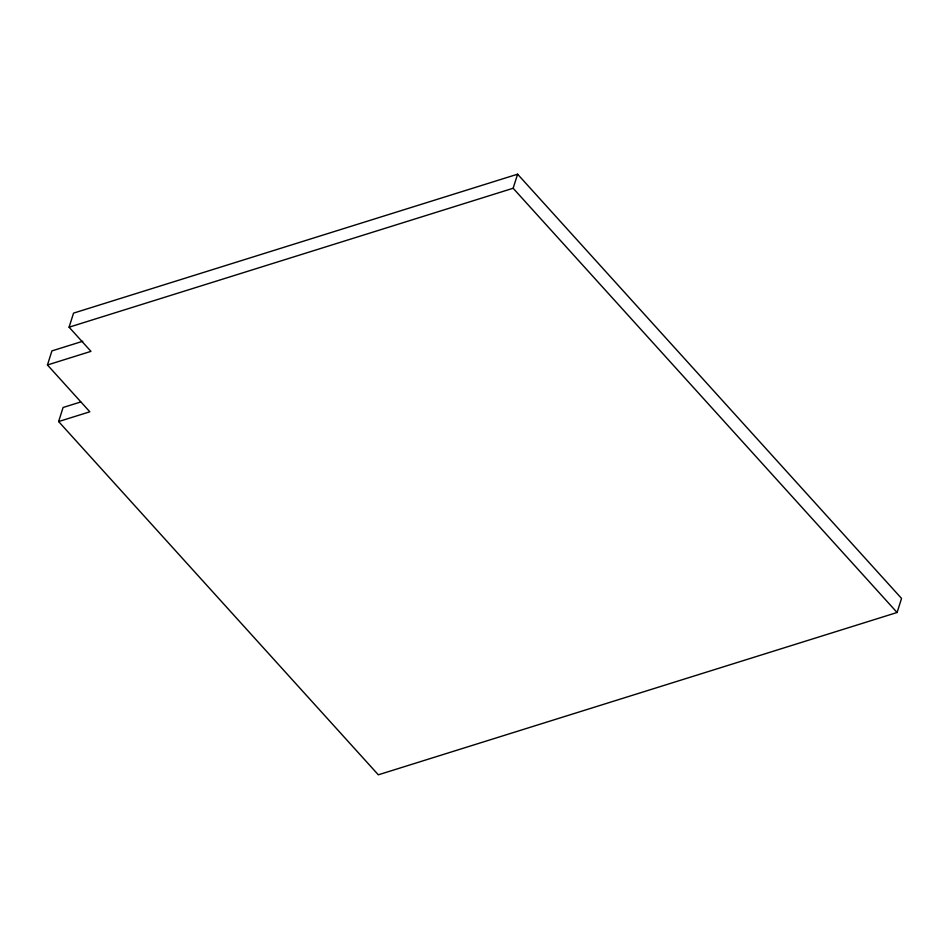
<?xml version="1.0" encoding="UTF-8"?>
<svg xmlns="http://www.w3.org/2000/svg" width="949" height="949" viewBox="0 0 949 949"><rect width="100%" height="100%" fill="white"/><g stroke="black" fill="none" stroke-linecap="round" stroke-linejoin="round"><path stroke-width="1.42" d="M47.45 364.974L90.962 351.355L69.087 327.191L73.547 313.123L517.596 174.189L901.55 598.428L897.09 612.496L378.331 774.811L58.624 421.558L89.823 411.795L47.45 364.974L51.91 350.905L82.788 341.249M58.624 421.558L63.085 407.489L80.712 401.973M69.087 327.191L513.136 188.258L517.596 174.189M513.136 188.258L897.09 612.496"/></g></svg>
